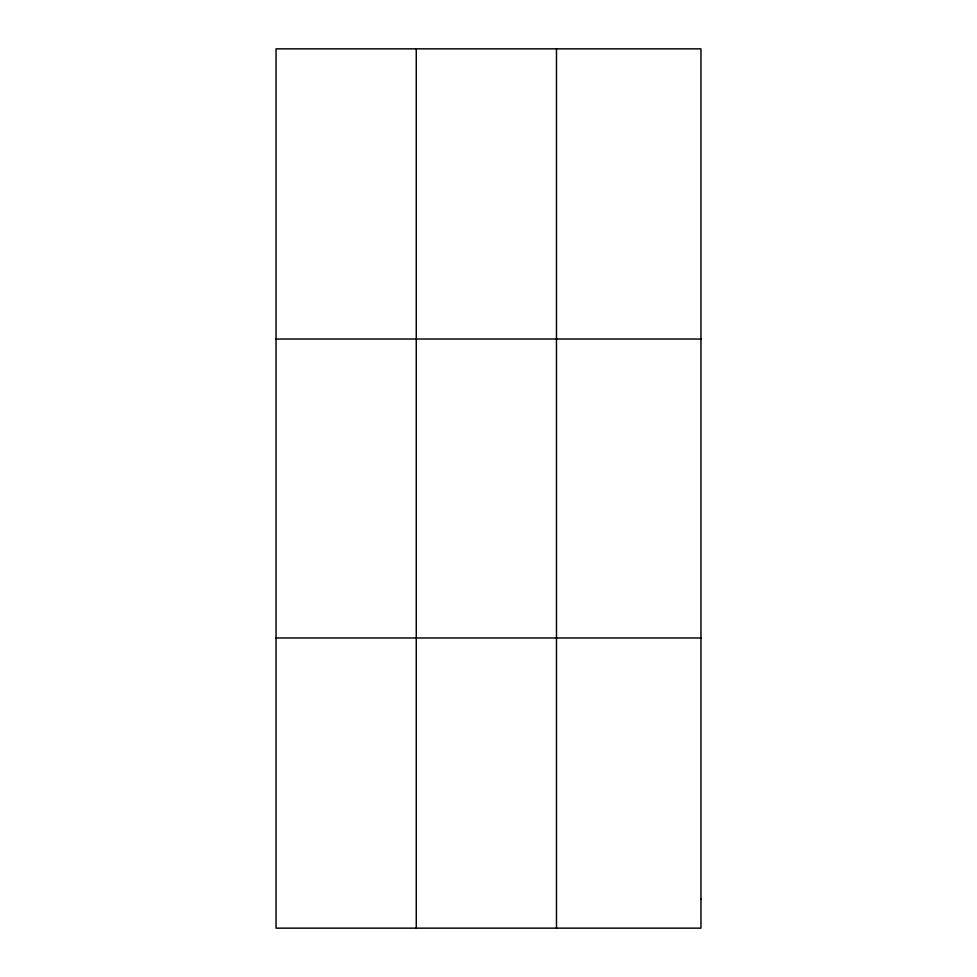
<?xml version="1.0" encoding="UTF-8"?>
<svg xmlns="http://www.w3.org/2000/svg" width="977" height="977" viewBox="0 0 977 977"><rect width="100%" height="100%" fill="white"/><g stroke="black" fill="none" stroke-linecap="round" stroke-linejoin="round"><path stroke-width="1.47" d="M416.263 48.85L416.263 928.15M556.487 48.85L556.487 928.15M276.039 339.019L700.961 339.019M276.039 637.981L700.961 637.981M700.961 899.133L700.961 928.15L276.039 928.15L276.039 48.85L700.961 48.85L700.961 899.133"/></g></svg>
